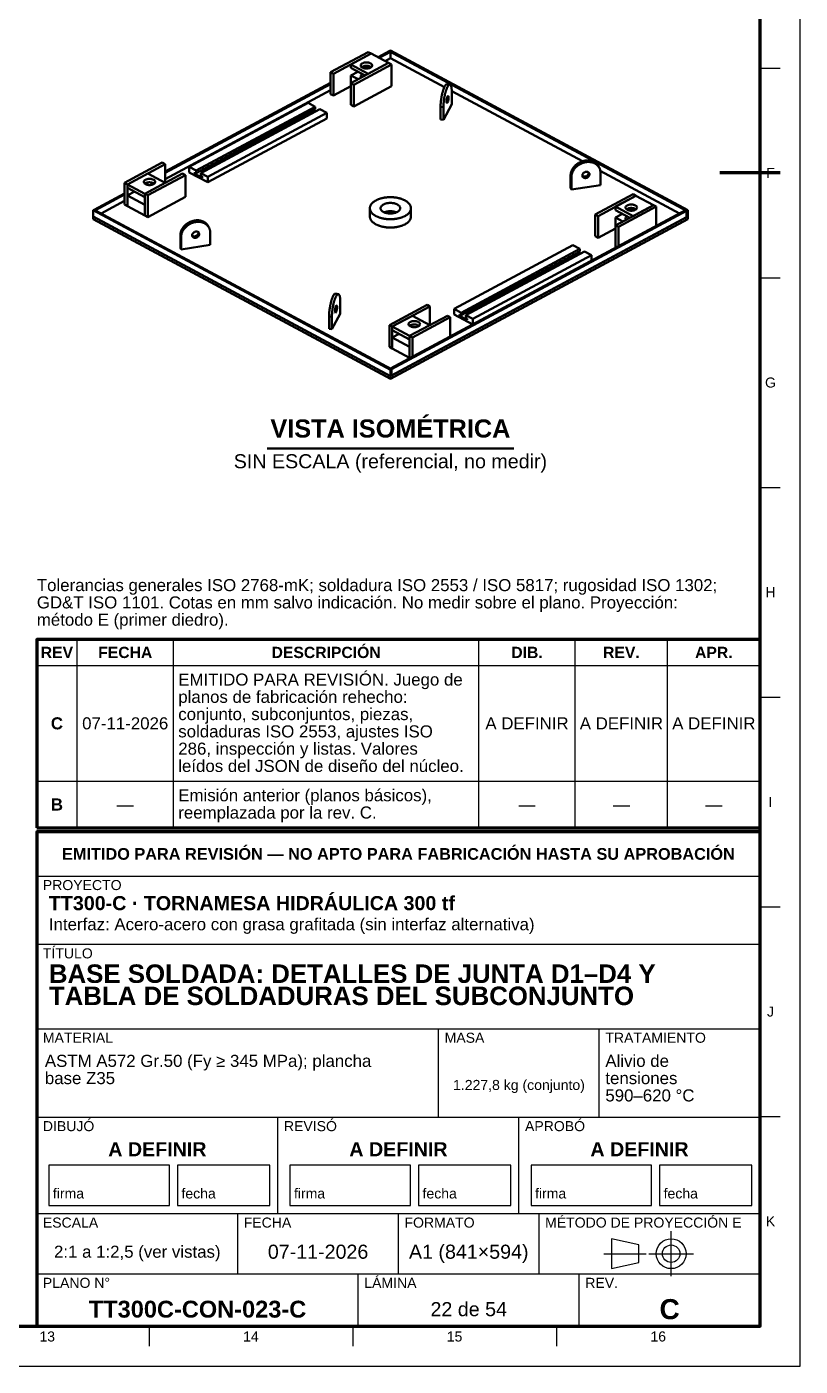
# Model space of a CAD drawing. Header units: millimetres. Extents: x 0 to 841, y 0 to 594.
# Drawn here: x 648.5 to 841, y 0 to 333.4 of the extents above; entities that cross this region are included whole.
import ezdxf
from ezdxf.enums import TextEntityAlignment as Align

# ---------------------------------------------------------------- set-up
doc = ezdxf.new("R2010")
doc.units = ezdxf.units.MM
doc.linetypes.add('EJE', pattern=[31, 20, -4, 3, -4])
for name, color, linetype, lineweight in [('EJE', 7, 'EJE', 25), ('FINA', 7, 'CONTINUOUS', 25), ('MARCO', 7, 'CONTINUOUS', 70), ('TXT', 7, 'CONTINUOUS', 25), ('VIS', 7, 'CONTINUOUS', 50)]:
    doc.layers.add(name, color=color, linetype=linetype, lineweight=lineweight)
doc.styles.add('STD', font='LiberationSans-Regular.ttf')
doc.styles.add('STDB', font='LiberationSans-Bold.ttf')

msp = doc.modelspace()

# ---------------------------------------------------------------- linework, layer by layer
at = {"layer": 'EJE'}
for p, q in [((808.88, 22.42), (808.88, 33.58)), ((792.14, 28), (802.68, 28)), ((803.3, 28), (814.46, 28))]:
    msp.add_line(p, q, dxfattribs=at)
at = {"layer": 'FINA'}
for p, q in [((831, 323.09), (836, 323.09)), ((831, 270.91), (836, 270.91)), ((831, 218.73), (836, 218.73)), ((661, 134), (661, 180.9)), ((685, 134), (685, 180.9)), ((761, 134), (761, 180.9)), ((785, 134), (785, 180.9)), ((808, 134), (808, 180.9)), ((651, 174.4), (831, 174.4)), ((831, 166.55), (836, 166.55)), ((651, 145.6), (831, 145.6)), ((651, 134), (831, 134)), ((651, 133), (831, 133)), ((651, 122), (831, 122)), ((831, 114.36), (836, 114.36)), ((651, 105), (831, 105)), ((651, 84), (831, 84)), ((751, 62), (751, 84)), ((791, 62), (791, 84)), ((651, 62), (831, 62)), ((711, 38), (711, 62)), ((771, 38), (771, 62)), ((831, 62.18), (836, 62.18)), ((651, 38), (831, 38)), ((701, 23), (701, 38)), ((741, 23), (741, 38)), ((776, 23), (776, 38)), ((651, 23), (831, 23)), ((731, 10), (731, 23)), ((786, 10), (786, 23)), ((678.94, 10), (678.94, 5)), ((729.62, 10), (729.62, 5)), ((780.31, 10), (780.31, 5))]:
    msp.add_line(p, q, dxfattribs=at)
for points in [[(0, 0), (841, 0), (841, 594), (0, 594)], [(654, 40), (684, 40), (684, 50), (654, 50)], [(686, 40), (709, 40), (709, 50), (686, 50)], [(714, 40), (744, 40), (744, 50), (714, 50)], [(746, 40), (769, 40), (769, 50), (746, 50)], [(774, 40), (804, 40), (804, 50), (774, 50)], [(806, 40), (829, 40), (829, 50), (806, 50)], [(794, 24.28), (800.82, 25.83), (800.82, 30.17), (794, 31.72)]]:
    msp.add_lwpolyline(points, close=True, dxfattribs=at)
for radius in [3.72, 2.17]:
    msp.add_circle((808.88, 28), radius, dxfattribs=at)
at = {"layer": 'MARCO'}
msp.add_line((836, 297), (821, 297), dxfattribs=at)
for points in [[(20, 10), (831, 10), (831, 584), (20, 584)], [(651, 134), (831, 134), (831, 180.9), (651, 180.9)], [(651, 10), (831, 10), (831, 133), (651, 133)]]:
    msp.add_lwpolyline(points, close=True, dxfattribs=at)
at = {"layer": 'VIS'}
msp.add_line((708.29, 228.38), (769.71, 228.38), dxfattribs=at)
for points in [[(733.48, 327.08), (724.09, 322.03)], [(733.48, 327.08), (734.21, 326.69)], [(735.92, 325.77), (738.71, 327.26)], [(736.21, 325.61), (739, 327.11)], [(738.71, 327.26), (739, 327.42)], [(738.71, 327.26), (812.71, 287.53)], [(738.71, 327.26), (739, 327.11)], [(739, 327.42), (813, 287.69)], [(739, 325.55), (739, 327.11)], [(734.21, 326.69), (724.81, 321.64)], [(734.21, 326.69), (729.15, 323.97)], [(738.54, 324.36), (729.15, 319.32)], [(729.15, 323.11), (729.15, 323.97)], [(729.15, 323.97), (733.48, 321.64)], [(739.26, 323.97), (729.87, 318.93)], [(731.62, 323.74), (731.64, 323.86), (731.68, 323.97), (731.76, 324.07), (731.84, 324.15), (731.94, 324.23), (732.05, 324.29), (732.16, 324.34), (732.27, 324.38), (732.39, 324.42), (732.5, 324.45), (732.62, 324.47), (732.75, 324.49), (732.87, 324.5), (732.99, 324.51), (733.11, 324.51), (733.23, 324.5), (733.35, 324.49), (733.47, 324.47), (733.59, 324.45), (733.71, 324.42), (733.83, 324.38), (733.94, 324.34), (734.05, 324.29), (734.16, 324.23), (734.25, 324.15), (734.34, 324.07), (734.41, 323.97), (734.46, 323.86), (734.48, 323.74)], [(732.04, 323.2), (731.93, 323.26), (731.84, 323.33), (731.75, 323.41), (731.68, 323.51), (731.64, 323.62), (731.62, 323.74)], [(731.86, 323.31), (731.97, 323.38), (732.08, 323.44), (732.19, 323.49), (732.31, 323.53), (732.43, 323.57), (732.55, 323.6), (732.67, 323.62), (732.8, 323.63), (732.92, 323.64), (733.05, 323.65), (733.17, 323.64), (733.3, 323.63), (733.42, 323.62), (733.55, 323.6), (733.67, 323.57), (733.79, 323.53), (733.91, 323.49), (734.02, 323.44), (734.13, 323.38), (734.23, 323.31)], [(734.48, 323.74), (734.46, 323.62), (734.41, 323.51), (734.34, 323.41), (734.25, 323.32), (734.15, 323.25), (734.05, 323.19), (733.94, 323.14), (733.82, 323.09), (733.71, 323.06), (733.59, 323.03), (733.47, 323), (733.35, 322.99), (733.23, 322.98), (733.1, 322.97), (732.98, 322.97), (732.86, 322.98), (732.74, 322.99), (732.62, 323.01), (732.5, 323.03), (732.38, 323.06), (732.26, 323.1), (732.15, 323.14), (732.04, 323.2)], [(733.53, 323.6), (732.48, 323.04)], [(738.54, 324.36), (733.48, 321.64)], [(734.21, 326.69), (738.54, 324.36)], [(737.66, 324.83), (739, 325.55)], [(738.54, 324.36), (739.26, 323.97)], [(739, 325.55), (752.43, 318.35)], [(739.26, 318.56), (739.26, 323.97)], [(724.09, 316.62), (724.09, 322.03)], [(724.09, 322.03), (724.81, 321.64)], [(724.81, 316.23), (724.81, 321.64)], [(729.15, 323.11), (732.68, 321.21)], [(730.88, 322.18), (729.15, 321.25)], [(729.15, 319.32), (729.15, 321.25)], [(729.15, 321.25), (730.95, 320.28)], [(731.62, 321.01), (731.64, 321.13), (731.68, 321.24), (731.75, 321.34), (731.84, 321.42), (731.93, 321.5), (732.04, 321.56)], [(731.74, 320.71), (731.7, 320.75), (731.68, 320.8), (731.65, 320.85), (731.63, 320.9), (731.62, 320.96), (731.62, 321.01)], [(682.95, 297.32), (724.09, 319.41)], [(682.95, 297.01), (724.09, 319.1)], [(682.95, 295.46), (724.09, 317.55)], [(729.15, 318.56), (724.81, 316.23)], [(729.15, 313.9), (729.15, 319.32)], [(729.15, 319.32), (729.87, 318.93)], [(729.87, 313.51), (729.87, 318.93)], [(739.26, 318.56), (729.87, 313.51)], [(753.09, 319.08), (752.97, 319.07), (752.87, 319.01), (752.78, 318.92), (752.7, 318.83), (752.63, 318.73), (752.57, 318.63), (752.51, 318.52), (752.46, 318.41), (752.4, 318.3), (752.36, 318.19), (752.31, 318.08), (752.27, 317.96), (752.22, 317.85), (752.18, 317.73), (752.15, 317.62), (752.11, 317.5), (752.07, 317.38), (752.04, 317.27), (752.01, 317.15), (751.98, 317.03), (751.94, 316.92), (751.92, 316.8), (751.89, 316.68), (751.86, 316.56), (751.83, 316.44), (751.81, 316.32), (751.78, 316.2), (751.76, 316.08), (751.74, 315.96), (751.72, 315.84), (751.7, 315.72), (751.68, 315.6), (751.66, 315.48), (751.64, 315.36), (751.62, 315.24), (751.61, 315.12), (751.59, 315), (751.58, 314.88), (751.56, 314.76), (751.55, 314.64), (751.54, 314.52), (751.53, 314.4), (751.52, 314.28), (751.51, 314.15), (751.51, 314.03), (751.5, 313.91), (751.49, 313.79), (751.49, 313.67), (751.49, 313.55), (751.49, 313.42)], [(753.8, 318.97), (753.68, 318.96), (753.58, 318.9), (753.49, 318.81), (753.41, 318.72), (753.34, 318.62), (753.28, 318.52), (753.22, 318.41), (753.16, 318.3), (753.11, 318.19), (753.06, 318.08), (753.02, 317.97), (752.97, 317.85), (752.93, 317.74), (752.89, 317.62), (752.85, 317.51), (752.82, 317.39), (752.78, 317.28), (752.75, 317.16), (752.71, 317.04), (752.68, 316.92), (752.65, 316.81), (752.62, 316.69), (752.59, 316.57), (752.57, 316.45), (752.54, 316.33), (752.52, 316.21), (752.49, 316.09), (752.47, 315.98), (752.45, 315.86), (752.42, 315.74), (752.4, 315.62), (752.38, 315.5), (752.37, 315.38), (752.35, 315.26), (752.33, 315.13), (752.31, 315.01), (752.3, 314.89), (752.28, 314.77), (752.27, 314.65), (752.26, 314.53), (752.25, 314.41), (752.24, 314.29), (752.23, 314.17), (752.22, 314.05), (752.21, 313.92), (752.21, 313.8), (752.2, 313.68), (752.2, 313.56), (752.2, 313.44), (752.2, 313.32)], [(753.8, 318.97), (753.09, 319.08)], [(754.26, 317.2), (754.26, 317.33), (754.26, 317.45), (754.25, 317.58), (754.25, 317.71), (754.24, 317.84), (754.23, 317.97), (754.21, 318.09), (754.19, 318.22), (754.17, 318.34), (754.14, 318.47), (754.1, 318.59), (754.06, 318.71), (754, 318.82), (753.91, 318.92), (753.8, 318.97)], [(754.26, 317.36), (786.79, 299.89)], [(754.26, 314.09), (754.26, 317.2)], [(688.95, 298.51), (718.52, 314.39)], [(690.68, 297.58), (720.26, 313.46)], [(718.52, 314.39), (720.26, 313.46)], [(720.26, 313.46), (720.26, 312.84)], [(724.09, 316.62), (724.81, 316.23)], [(729.15, 313.9), (729.87, 313.51)], [(752.2, 313.32), (751.49, 313.42)], [(751.49, 313.42), (751.49, 310.32)], [(752.2, 310.21), (754.26, 314.09)], [(753.09, 314.35), (753.02, 314.44), (752.99, 314.56), (752.98, 314.68), (752.98, 314.8), (752.98, 314.92), (752.99, 315.05), (753, 315.17), (753.02, 315.29), (753.04, 315.41), (753.06, 315.53), (753.09, 315.65), (753.12, 315.77), (753.16, 315.88), (753.21, 316), (753.27, 316.1), (753.37, 316.17)], [(752.98, 314.79), (753.01, 314.91), (753.04, 315.03), (753.06, 315.16), (753.09, 315.28), (753.1, 315.4), (753.12, 315.53), (753.12, 315.65), (753.13, 315.78)], [(753.48, 315.73), (753.48, 315.61), (753.47, 315.48), (753.46, 315.36), (753.44, 315.24), (753.42, 315.12), (753.4, 314.99), (753.37, 314.87), (753.34, 314.75), (753.3, 314.64), (753.25, 314.52), (753.19, 314.41), (753.09, 314.35)], [(753.37, 316.17), (753.42, 316.12), (753.45, 316.04), (753.47, 315.97), (753.48, 315.89), (753.48, 315.81), (753.48, 315.73)], [(690.68, 296.96), (720.26, 312.84)], [(691.84, 296.96), (721.41, 312.84)], [(693.57, 296.02), (723.15, 311.91)], [(693.57, 294.65), (723.15, 310.53)], [(719.94, 312.66), (720.51, 312.35)], [(721.41, 312.84), (723.15, 311.91)], [(723.15, 310.53), (723.15, 311.91)], [(752.2, 310.21), (751.49, 310.32)], [(752.2, 313.32), (752.2, 310.21)], [(790.78, 298.64), (790.72, 298.75), (790.66, 298.85), (790.59, 298.95), (790.51, 299.05), (790.43, 299.14), (790.35, 299.23), (790.26, 299.31), (790.17, 299.39), (790.08, 299.47), (789.98, 299.54), (789.88, 299.61), (789.78, 299.67), (789.67, 299.73), (789.56, 299.78), (789.45, 299.83), (789.34, 299.88), (789.22, 299.92), (789.11, 299.96), (788.99, 299.99), (788.87, 300.02), (788.75, 300.04), (788.63, 300.06), (788.51, 300.08), (788.39, 300.09), (788.27, 300.09), (788.15, 300.1), (788.03, 300.1), (787.91, 300.1), (787.78, 300.09), (787.66, 300.08), (787.54, 300.06), (787.42, 300.04), (787.3, 300.02), (787.18, 300), (787.07, 299.97), (786.95, 299.94), (786.83, 299.91), (786.72, 299.87), (786.6, 299.83), (786.49, 299.79), (786.38, 299.74), (786.27, 299.69), (786.16, 299.64), (786.05, 299.58), (785.94, 299.52), (785.84, 299.46), (785.73, 299.4), (785.63, 299.33), (785.53, 299.27), (785.43, 299.19), (785.34, 299.12), (785.24, 299.04), (785.15, 298.96), (785.06, 298.88), (784.97, 298.8), (784.89, 298.71), (784.81, 298.62), (784.72, 298.53), (784.65, 298.44), (784.57, 298.34), (784.5, 298.25), (784.43, 298.15), (784.37, 298.04), (784.3, 297.94), (784.24, 297.83), (784.19, 297.73), (784.14, 297.62), (784.09, 297.5), (784.04, 297.39), (784, 297.28), (783.97, 297.16), (783.94, 297.04), (783.91, 296.93), (783.89, 296.81), (783.87, 296.69), (783.86, 296.57), (783.85, 296.44), (783.85, 296.32)], [(672.83, 294.51), (682.22, 299.56)], [(673.55, 294.12), (682.95, 299.17)], [(673.55, 294.12), (678.61, 296.84)], [(677.89, 291.8), (687.28, 296.84)], [(682.95, 294.51), (678.61, 296.84)], [(682.95, 299.17), (682.22, 299.56)], [(682.95, 294.51), (682.95, 299.17)], [(688.01, 296.45), (687.28, 296.84)], [(688.95, 297.13), (688.95, 298.51)], [(688.95, 298.51), (690.68, 297.58)], [(688.95, 297.13), (693.57, 294.65)], [(690.33, 297.14), (690.33, 296.8)], [(690.33, 297.14), (690.68, 296.96)], [(690.33, 296.8), (690.65, 296.97)], [(690.33, 296.8), (692.18, 295.8)], [(690.68, 297.58), (690.68, 296.96)], [(691.84, 296.96), (693.57, 296.02)], [(691.84, 296.96), (691.84, 296.34)], [(790.98, 298.26), (790.92, 298.37), (790.86, 298.47), (790.79, 298.57), (790.72, 298.67), (790.64, 298.76), (790.55, 298.85), (790.47, 298.93), (790.37, 299.01), (790.28, 299.09), (790.18, 299.16), (790.08, 299.23), (789.98, 299.29), (789.87, 299.35), (789.76, 299.4), (789.65, 299.45), (789.54, 299.5), (789.42, 299.54), (789.31, 299.58), (789.19, 299.61), (789.07, 299.64), (788.95, 299.66), (788.83, 299.68), (788.71, 299.7), (788.59, 299.71), (788.47, 299.71), (788.35, 299.72), (788.23, 299.72), (788.11, 299.72), (787.99, 299.71), (787.87, 299.7), (787.75, 299.68), (787.63, 299.67), (787.51, 299.64), (787.39, 299.62), (787.27, 299.59), (787.15, 299.56), (787.04, 299.53), (786.92, 299.49), (786.81, 299.45), (786.69, 299.41), (786.58, 299.36), (786.47, 299.31), (786.36, 299.26), (786.25, 299.2), (786.14, 299.14), (786.04, 299.08), (785.94, 299.02), (785.83, 298.95), (785.73, 298.89), (785.64, 298.81), (785.54, 298.74), (785.45, 298.66), (785.35, 298.58), (785.26, 298.5), (785.18, 298.42), (785.09, 298.33), (785.01, 298.24), (784.93, 298.15), (784.85, 298.06), (784.77, 297.96), (784.7, 297.87), (784.63, 297.77), (784.57, 297.66), (784.51, 297.56), (784.45, 297.45), (784.39, 297.35), (784.34, 297.24), (784.29, 297.12), (784.25, 297.01), (784.21, 296.9), (784.17, 296.78), (784.14, 296.66), (784.11, 296.55), (784.09, 296.43), (784.07, 296.31), (784.06, 296.19), (784.05, 296.06), (784.05, 295.94)], [(786.85, 296.07), (786.8, 296.18), (786.78, 296.3), (786.78, 296.43), (786.8, 296.55), (786.85, 296.67), (786.9, 296.78), (786.98, 296.88), (787.06, 296.97), (787.16, 297.06), (787.26, 297.13), (787.37, 297.18), (787.49, 297.23), (787.61, 297.26), (787.73, 297.28), (787.85, 297.29), (787.98, 297.27), (788.1, 297.24), (788.21, 297.19), (788.32, 297.12), (788.41, 297.03), (788.48, 296.93)], [(786.79, 296.27), (786.88, 296.2), (786.99, 296.15), (787.11, 296.11), (787.23, 296.09), (787.36, 296.09), (787.48, 296.11), (787.6, 296.13), (787.72, 296.17), (787.83, 296.23), (787.93, 296.29), (788.03, 296.37), (788.12, 296.46), (788.19, 296.55), (788.26, 296.66), (788.3, 296.77), (788.34, 296.89), (788.35, 297.01)], [(786.81, 296.17), (786.89, 296.08), (786.99, 296.01), (787.1, 295.95), (787.22, 295.92), (787.34, 295.9), (787.47, 295.9), (787.59, 295.92), (787.71, 295.94), (787.82, 295.99), (787.93, 296.04), (788.04, 296.11), (788.13, 296.18), (788.22, 296.27), (788.29, 296.37), (788.36, 296.47), (788.41, 296.58), (788.44, 296.7), (788.45, 296.82)], [(788.35, 297.01), (788.35, 297.03), (788.35, 297.04), (788.34, 297.06), (788.34, 297.07), (788.34, 297.09), (788.34, 297.1)], [(788.45, 296.82), (788.45, 296.86), (788.44, 296.89), (788.44, 296.92), (788.43, 296.96), (788.43, 296.99), (788.42, 297.02)], [(788.48, 296.93), (788.5, 296.88), (788.52, 296.84), (788.53, 296.79), (788.54, 296.74), (788.55, 296.69), (788.55, 296.63)], [(790.98, 298.26), (790.78, 298.64)], [(791.28, 297.05), (791.28, 297.18), (791.27, 297.3), (791.25, 297.43), (791.23, 297.55), (791.21, 297.68), (791.17, 297.8), (791.14, 297.92), (791.09, 298.04), (791.04, 298.15), (790.98, 298.26)], [(791.24, 297.51), (810.98, 286.91)], [(791.28, 293.95), (791.28, 297.05)], [(673.55, 294.12), (672.83, 294.51)], [(672.83, 289.1), (672.83, 294.51)], [(673.55, 288.71), (673.55, 294.12)], [(677.89, 291.8), (673.55, 294.12)], [(673.55, 293.26), (673.55, 294.12)], [(677.61, 294.74), (677.63, 294.87), (677.68, 294.98), (677.75, 295.08), (677.84, 295.16), (677.94, 295.23), (678.05, 295.29), (678.16, 295.35), (678.27, 295.39), (678.39, 295.43), (678.51, 295.46), (678.63, 295.48), (678.75, 295.5), (678.87, 295.51), (678.99, 295.51), (679.11, 295.51), (679.23, 295.51), (679.36, 295.49), (679.48, 295.48), (679.6, 295.45), (679.72, 295.42), (679.83, 295.39), (679.95, 295.34), (680.06, 295.29)], [(680.48, 294.74), (680.46, 294.62), (680.41, 294.51), (680.34, 294.41), (680.25, 294.33), (680.15, 294.26), (680.05, 294.2), (679.94, 294.14), (679.82, 294.1), (679.71, 294.06), (679.59, 294.03), (679.47, 294.01), (679.35, 293.99), (679.23, 293.98), (679.11, 293.98), (678.98, 293.98), (678.86, 293.98), (678.74, 293.99), (678.62, 294.01), (678.5, 294.03), (678.38, 294.06), (678.27, 294.1), (678.15, 294.14), (678.04, 294.2), (677.94, 294.26), (677.84, 294.33), (677.75, 294.41), (677.68, 294.51), (677.63, 294.62), (677.61, 294.74)], [(677.86, 294.31), (677.96, 294.38), (678.06, 294.44), (678.18, 294.49), (678.29, 294.53), (678.4, 294.57), (678.52, 294.6), (678.64, 294.62), (678.76, 294.64), (678.88, 294.65), (679, 294.65), (679.12, 294.65), (679.24, 294.64), (679.36, 294.63), (679.48, 294.61), (679.6, 294.59), (679.72, 294.56), (679.84, 294.52), (679.95, 294.48), (680.06, 294.43)], [(677.89, 291.8), (682.95, 294.51)], [(678.47, 294.04), (678.61, 294.12)], [(678.61, 291.41), (688.01, 296.45)], [(678.86, 293.98), (678.61, 294.12)], [(680.06, 295.29), (680.16, 295.23), (680.26, 295.15), (680.34, 295.07), (680.41, 294.97), (680.46, 294.86), (680.48, 294.74)], [(680.06, 294.43), (680.09, 294.41), (680.12, 294.39), (680.15, 294.37), (680.17, 294.35), (680.2, 294.33), (680.23, 294.31)], [(688.01, 291.04), (688.01, 296.45)], [(691.84, 296.34), (692.18, 296.15)], [(692.18, 296.15), (692.18, 295.8)], [(693.57, 294.65), (693.57, 296.02)], [(784.05, 295.94), (783.85, 296.32)], [(783.85, 296.32), (783.85, 293.22)], [(784.05, 295.94), (784.05, 292.84)], [(784.05, 292.84), (791.28, 293.95)], [(788.55, 296.63), (788.54, 296.51), (788.51, 296.39), (788.46, 296.28), (788.4, 296.18), (788.32, 296.08), (788.24, 296), (788.14, 295.92), (788.04, 295.85), (787.93, 295.8), (787.82, 295.76), (787.7, 295.73), (787.58, 295.71), (787.45, 295.71), (787.33, 295.73), (787.22, 295.76), (787.11, 295.81), (787.01, 295.88), (786.92, 295.96), (786.85, 296.07)], [(665.29, 287.84), (672.83, 291.89)], [(665.58, 287.69), (672.83, 291.58)], [(667.02, 286.91), (672.83, 290.03)], [(677.89, 290.93), (673.55, 293.26)], [(673.55, 291.4), (675.29, 292.33)], [(677.89, 289.07), (673.55, 291.4)], [(673.55, 288.71), (673.55, 291.4)], [(678.61, 291.41), (677.89, 291.8)], [(677.89, 286.38), (677.89, 291.8)], [(677.89, 290.93), (677.89, 291.8)], [(678.61, 285.99), (678.61, 291.41)], [(678.61, 285.99), (688.01, 291.04)], [(744.11, 288.2), (744.11, 288.32), (744.09, 288.44), (744.07, 288.56), (744.03, 288.68), (743.99, 288.79), (743.94, 288.9), (743.89, 289.01), (743.82, 289.11), (743.76, 289.21), (743.68, 289.3), (743.6, 289.39), (743.52, 289.48), (743.44, 289.57), (743.35, 289.65), (743.26, 289.72), (743.16, 289.8), (743.06, 289.87), (742.96, 289.94), (742.86, 290), (742.76, 290.06), (742.66, 290.12), (742.55, 290.18), (742.44, 290.23), (742.33, 290.28), (742.22, 290.33), (742.11, 290.38), (742, 290.42), (741.89, 290.47), (741.78, 290.51), (741.66, 290.55), (741.55, 290.58), (741.43, 290.62), (741.32, 290.65), (741.2, 290.68), (741.08, 290.71), (740.97, 290.74), (740.85, 290.76), (740.73, 290.79), (740.61, 290.81), (740.5, 290.83), (740.38, 290.85), (740.26, 290.86), (740.14, 290.88), (740.02, 290.89), (739.9, 290.9), (739.78, 290.92), (739.66, 290.92), (739.54, 290.93), (739.42, 290.94), (739.3, 290.94), (739.18, 290.95), (739.06, 290.95), (738.94, 290.95), (738.82, 290.95), (738.7, 290.94), (738.58, 290.94), (738.46, 290.93), (738.34, 290.92), (738.22, 290.92), (738.1, 290.9), (737.98, 290.89), (737.86, 290.88), (737.74, 290.86), (737.62, 290.85), (737.5, 290.83), (737.39, 290.81), (737.27, 290.79), (737.15, 290.76), (737.03, 290.74), (736.92, 290.71), (736.8, 290.68), (736.68, 290.65), (736.57, 290.62), (736.45, 290.58), (736.34, 290.55), (736.22, 290.51), (736.11, 290.47), (736, 290.42), (735.89, 290.38), (735.78, 290.33), (735.67, 290.28), (735.56, 290.23), (735.45, 290.18), (735.34, 290.12), (735.24, 290.06), (735.14, 290), (735.04, 289.94), (734.94, 289.87), (734.84, 289.8), (734.74, 289.72), (734.65, 289.65), (734.56, 289.57), (734.48, 289.48), (734.4, 289.39), (734.32, 289.3), (734.24, 289.21), (734.18, 289.11), (734.11, 289.01), (734.06, 288.9), (734.01, 288.79), (733.97, 288.68), (733.93, 288.56), (733.91, 288.44), (733.89, 288.32), (733.89, 288.2)], [(784.05, 292.84), (783.85, 293.22)], [(799.39, 291.69), (789.99, 286.65)], [(800.11, 291.3), (790.72, 286.26)], [(800.11, 291.3), (795.05, 288.59)], [(799.39, 291.69), (800.11, 291.3)], [(800.11, 291.3), (804.45, 288.98)], [(665, 287.69), (665.29, 287.84)], [(665, 286.13), (665, 287.69)], [(665, 287.69), (739, 247.96)], [(665.29, 287.84), (739.29, 248.11)], [(665.29, 287.84), (665.58, 287.69)], [(673.55, 288.71), (672.83, 289.1)], [(677.89, 286.38), (673.55, 288.71)], [(677.89, 286.38), (677.89, 289.07)], [(733.89, 288.2), (733.89, 288.08), (733.91, 287.96), (733.93, 287.84), (733.97, 287.73), (734.01, 287.61), (734.06, 287.5), (734.12, 287.4), (734.18, 287.29), (734.25, 287.19), (734.32, 287.1), (734.4, 287.01), (734.48, 286.92), (734.57, 286.84), (734.66, 286.75), (734.75, 286.68), (734.85, 286.6), (734.95, 286.53), (735.05, 286.46), (735.15, 286.4), (735.25, 286.34), (735.36, 286.28), (735.47, 286.22), (735.58, 286.17), (735.69, 286.12), (735.8, 286.07), (735.91, 286.02), (736.02, 285.98), (736.13, 285.93), (736.25, 285.89), (736.36, 285.85), (736.48, 285.82), (736.59, 285.78), (736.71, 285.75), (736.83, 285.72), (736.94, 285.69), (737.06, 285.67), (737.18, 285.64), (737.3, 285.62), (737.42, 285.6), (737.54, 285.58), (737.66, 285.56), (737.78, 285.54), (737.9, 285.53), (738.02, 285.51), (738.14, 285.5), (738.26, 285.49), (738.38, 285.48), (738.5, 285.47), (738.62, 285.47), (738.74, 285.46), (738.86, 285.46), (738.99, 285.46), (739.11, 285.46), (739.23, 285.46), (739.35, 285.47), (739.47, 285.47), (739.59, 285.48), (739.71, 285.49), (739.83, 285.5), (739.95, 285.51), (740.07, 285.52), (740.19, 285.54), (740.31, 285.55), (740.43, 285.57), (740.55, 285.59), (740.67, 285.61), (740.79, 285.63), (740.91, 285.66), (741.03, 285.69), (741.14, 285.71), (741.26, 285.74), (741.38, 285.78), (741.49, 285.81), (741.61, 285.85), (741.72, 285.88), (741.84, 285.92), (741.95, 285.96), (742.06, 286.01), (742.18, 286.06), (742.29, 286.1), (742.4, 286.15), (742.51, 286.21), (742.61, 286.26)], [(733.89, 288.2), (733.89, 286.13)], [(736.55, 288.2), (736.56, 288.32), (736.59, 288.44), (736.63, 288.55), (736.7, 288.66), (736.77, 288.75), (736.85, 288.84), (736.94, 288.92), (737.04, 289), (737.14, 289.06), (737.25, 289.12), (737.35, 289.18), (737.46, 289.23), (737.58, 289.28), (737.69, 289.32), (737.8, 289.35), (737.92, 289.39), (738.04, 289.42), (738.16, 289.44), (738.28, 289.46), (738.4, 289.48), (738.52, 289.5), (738.64, 289.51), (738.76, 289.51), (738.88, 289.52), (739, 289.52), (739.12, 289.52), (739.24, 289.51), (739.36, 289.51), (739.48, 289.5), (739.6, 289.48), (739.72, 289.46), (739.84, 289.44), (739.96, 289.42), (740.08, 289.39), (740.2, 289.35), (740.31, 289.32), (740.42, 289.28), (740.54, 289.23), (740.65, 289.18), (740.75, 289.12), (740.86, 289.06), (740.96, 289), (741.06, 288.92), (741.15, 288.84), (741.23, 288.75), (741.3, 288.66), (741.37, 288.55), (741.41, 288.44), (741.44, 288.32), (741.45, 288.2)], [(740.73, 287.27), (740.63, 287.22), (740.52, 287.17), (740.4, 287.12), (740.29, 287.08), (740.18, 287.05), (740.06, 287.02), (739.94, 286.99), (739.82, 286.96), (739.71, 286.94), (739.59, 286.93), (739.47, 286.91), (739.35, 286.9), (739.23, 286.89), (739.11, 286.89), (738.99, 286.89), (738.87, 286.89), (738.74, 286.89), (738.62, 286.9), (738.5, 286.91), (738.38, 286.93), (738.27, 286.95), (738.15, 286.97), (738.03, 286.99), (737.91, 287.02), (737.8, 287.06), (737.68, 287.09), (737.57, 287.13), (737.46, 287.18), (737.35, 287.23), (737.24, 287.29), (737.14, 287.35), (737.04, 287.41), (736.94, 287.49), (736.85, 287.57), (736.77, 287.66), (736.7, 287.75), (736.63, 287.86), (736.59, 287.97), (736.56, 288.08), (736.55, 288.2)], [(737.48, 287.17), (737.6, 287.22), (737.72, 287.26), (737.83, 287.29), (737.95, 287.33), (738.07, 287.35), (738.2, 287.38), (738.32, 287.4), (738.44, 287.42), (738.57, 287.43), (738.69, 287.44), (738.81, 287.45), (738.94, 287.45), (739.06, 287.45), (739.19, 287.45), (739.31, 287.44), (739.43, 287.43), (739.56, 287.42), (739.68, 287.4), (739.8, 287.38), (739.93, 287.35), (740.05, 287.33), (740.17, 287.29), (740.28, 287.26), (740.4, 287.22), (740.52, 287.17)], [(737.48, 287.17), (737.6, 287.22), (737.72, 287.26), (737.83, 287.29), (737.95, 287.33), (738.07, 287.35), (738.2, 287.38), (738.32, 287.4), (738.44, 287.42), (738.57, 287.43), (738.69, 287.44), (738.81, 287.45), (738.94, 287.45), (739.06, 287.45), (739.19, 287.45), (739.31, 287.44), (739.43, 287.43), (739.56, 287.42), (739.68, 287.4), (739.8, 287.38), (739.93, 287.35), (740.05, 287.33), (740.17, 287.29), (740.28, 287.26), (740.4, 287.22), (740.52, 287.17)], [(739, 248.27), (812.42, 287.69)], [(739.29, 248.11), (812.71, 287.53)], [(741.45, 288.2), (741.44, 288.08), (741.41, 287.96), (741.36, 287.85), (741.3, 287.74), (741.22, 287.65), (741.14, 287.56), (741.04, 287.48), (740.94, 287.4), (740.84, 287.33), (740.73, 287.27)], [(742.61, 286.26), (742.72, 286.32), (742.83, 286.39), (742.93, 286.45), (743.03, 286.52), (743.13, 286.59), (743.23, 286.66), (743.32, 286.74), (743.42, 286.82), (743.5, 286.91), (743.59, 287), (743.67, 287.09), (743.74, 287.18), (743.81, 287.28), (743.88, 287.39), (743.94, 287.5), (743.99, 287.61), (744.03, 287.72), (744.06, 287.84), (744.09, 287.96), (744.1, 288.08), (744.11, 288.2)], [(744.11, 288.2), (744.11, 286.13)], [(804.45, 288.98), (795.05, 283.93)], [(795.05, 287.72), (795.05, 288.59)], [(795.05, 288.59), (799.39, 286.26)], [(795.05, 287.72), (798.59, 285.83)], [(796.79, 286.79), (795.05, 285.86)], [(805.17, 288.59), (795.78, 283.54)], [(797.52, 288.35), (797.54, 288.47), (797.59, 288.59), (797.66, 288.68), (797.75, 288.77), (797.85, 288.84), (797.95, 288.9), (798.06, 288.95), (798.18, 289), (798.29, 289.04), (798.41, 289.06), (798.53, 289.09), (798.65, 289.1), (798.77, 289.12), (798.89, 289.12), (799.02, 289.12), (799.14, 289.12), (799.26, 289.1), (799.38, 289.09), (799.5, 289.06), (799.62, 289.04), (799.73, 289), (799.85, 288.95), (799.96, 288.9), (800.06, 288.84), (800.16, 288.77), (800.25, 288.68), (800.32, 288.59), (800.37, 288.47), (800.39, 288.35)], [(797.94, 287.81), (797.84, 287.87), (797.74, 287.94), (797.66, 288.03), (797.59, 288.13), (797.54, 288.24), (797.52, 288.35)], [(797.77, 287.92), (797.87, 287.99), (797.98, 288.06), (798.1, 288.11), (798.22, 288.15), (798.34, 288.18), (798.46, 288.21), (798.58, 288.23), (798.71, 288.25), (798.83, 288.26), (798.96, 288.26), (799.08, 288.26), (799.21, 288.25), (799.33, 288.23), (799.45, 288.21), (799.58, 288.18), (799.7, 288.15), (799.81, 288.11), (799.93, 288.06), (800.04, 287.99), (800.14, 287.92)], [(800.39, 288.35), (800.37, 288.23), (800.32, 288.12), (800.25, 288.02), (800.16, 287.94), (800.06, 287.87), (799.95, 287.8), (799.84, 287.75), (799.73, 287.71), (799.61, 287.67), (799.49, 287.64), (799.37, 287.62), (799.25, 287.6), (799.13, 287.59), (799.01, 287.59), (798.89, 287.59), (798.77, 287.59), (798.64, 287.6), (798.52, 287.62), (798.4, 287.65), (798.28, 287.68), (798.17, 287.71), (798.05, 287.76), (797.94, 287.81)], [(799.44, 288.22), (798.38, 287.65)], [(804.45, 288.98), (799.39, 286.26)], [(804.45, 288.98), (805.17, 288.59)], [(805.17, 283.79), (805.17, 288.59)], [(812.42, 287.69), (812.71, 287.53)], [(812.71, 287.53), (813, 287.69)], [(812.71, 285.98), (812.71, 287.53)], [(812.71, 285.98), (812.71, 287.53)], [(813, 286.13), (813, 287.69)], [(665, 285.51), (665, 286.13)], [(665, 286.13), (739, 246.4)], [(665, 286.13), (739, 246.4)], [(665, 285.51), (739, 245.78)], [(678.61, 285.99), (677.89, 286.38)], [(686.72, 281.42), (686.72, 281.55), (686.73, 281.67), (686.74, 281.79), (686.76, 281.91), (686.78, 282.03), (686.81, 282.15), (686.84, 282.26), (686.88, 282.38), (686.92, 282.49), (686.96, 282.61), (687.01, 282.72), (687.06, 282.83), (687.12, 282.93), (687.18, 283.04), (687.24, 283.14), (687.31, 283.25), (687.38, 283.35), (687.45, 283.44), (687.52, 283.54), (687.6, 283.63), (687.68, 283.72), (687.76, 283.81), (687.85, 283.9), (687.94, 283.98), (688.03, 284.07), (688.12, 284.14), (688.21, 284.22), (688.31, 284.3), (688.41, 284.37), (688.51, 284.44), (688.61, 284.5), (688.71, 284.56), (688.82, 284.63), (688.92, 284.68), (689.03, 284.74), (689.14, 284.79), (689.25, 284.84), (689.36, 284.89), (689.48, 284.93), (689.59, 284.97), (689.71, 285.01), (689.82, 285.04), (689.94, 285.07), (690.06, 285.1), (690.18, 285.12), (690.3, 285.15), (690.42, 285.16), (690.54, 285.18), (690.66, 285.19), (690.78, 285.2), (690.9, 285.2), (691.02, 285.2), (691.15, 285.2), (691.27, 285.19), (691.39, 285.18), (691.51, 285.16), (691.63, 285.14), (691.75, 285.12), (691.86, 285.09), (691.98, 285.06), (692.1, 285.02), (692.21, 284.98), (692.32, 284.93), (692.43, 284.89), (692.54, 284.83), (692.65, 284.77), (692.75, 284.71), (692.85, 284.64), (692.95, 284.57), (693.05, 284.49), (693.14, 284.41), (693.23, 284.33), (693.31, 284.24), (693.39, 284.15), (693.46, 284.05), (693.53, 283.95), (693.6, 283.85), (693.66, 283.75)], [(686.92, 281.04), (686.92, 281.17), (686.93, 281.29), (686.95, 281.41), (686.96, 281.53), (686.99, 281.65), (687.01, 281.77), (687.04, 281.88), (687.08, 282), (687.12, 282.11), (687.17, 282.23), (687.21, 282.34), (687.27, 282.45), (687.32, 282.55), (687.38, 282.66), (687.44, 282.76), (687.51, 282.87), (687.58, 282.97), (687.65, 283.06), (687.72, 283.16), (687.8, 283.25), (687.88, 283.34), (687.97, 283.43), (688.05, 283.52), (688.14, 283.6), (688.23, 283.69), (688.32, 283.76), (688.41, 283.84), (688.51, 283.92), (688.61, 283.99), (688.71, 284.06), (688.81, 284.12), (688.91, 284.18), (689.02, 284.25), (689.13, 284.3), (689.23, 284.36), (689.34, 284.41), (689.45, 284.46), (689.57, 284.51), (689.68, 284.55), (689.79, 284.59), (689.91, 284.63), (690.03, 284.66), (690.14, 284.69), (690.26, 284.72), (690.38, 284.75), (690.5, 284.77), (690.62, 284.78), (690.74, 284.8), (690.86, 284.81), (690.98, 284.82), (691.1, 284.82), (691.23, 284.82), (691.35, 284.82), (691.47, 284.81), (691.59, 284.8), (691.71, 284.78), (691.83, 284.76), (691.95, 284.74), (692.07, 284.71), (692.18, 284.68), (692.3, 284.64), (692.41, 284.6), (692.53, 284.55), (692.64, 284.51), (692.75, 284.45), (692.85, 284.39), (692.96, 284.33), (693.06, 284.26), (693.15, 284.19), (693.25, 284.11), (693.34, 284.03), (693.43, 283.95), (693.51, 283.86), (693.59, 283.77), (693.66, 283.67), (693.73, 283.57), (693.8, 283.47), (693.86, 283.37)], [(693.66, 283.75), (693.86, 283.37)], [(693.86, 283.37), (693.92, 283.25), (693.97, 283.14), (694.01, 283.02), (694.05, 282.9), (694.08, 282.78), (694.11, 282.66), (694.13, 282.53), (694.14, 282.41), (694.15, 282.28), (694.15, 282.15)], [(733.89, 286.13), (733.89, 286.01), (733.91, 285.89), (733.93, 285.78), (733.97, 285.66), (734.01, 285.55), (734.06, 285.44), (734.12, 285.33), (734.18, 285.23), (734.25, 285.13), (734.32, 285.03), (734.4, 284.94), (734.48, 284.85), (734.57, 284.77), (734.66, 284.69), (734.75, 284.61), (734.85, 284.53), (734.95, 284.46), (735.05, 284.4), (735.15, 284.33), (735.25, 284.27), (735.36, 284.21), (735.47, 284.15), (735.58, 284.1), (735.69, 284.05), (735.8, 284), (735.91, 283.95), (736.02, 283.91), (736.13, 283.86), (736.25, 283.82), (736.36, 283.79), (736.48, 283.75), (736.59, 283.71), (736.71, 283.68), (736.83, 283.65), (736.94, 283.62), (737.06, 283.6), (737.18, 283.57), (737.3, 283.55), (737.42, 283.53), (737.54, 283.51), (737.66, 283.49), (737.78, 283.47), (737.9, 283.46), (738.02, 283.44), (738.14, 283.43), (738.26, 283.42), (738.38, 283.41), (738.5, 283.4), (738.62, 283.4), (738.74, 283.39), (738.86, 283.39), (738.99, 283.39), (739.11, 283.39), (739.23, 283.39), (739.35, 283.4), (739.47, 283.4), (739.59, 283.41), (739.71, 283.42), (739.83, 283.43), (739.95, 283.44), (740.07, 283.45), (740.19, 283.47), (740.31, 283.48), (740.43, 283.5), (740.55, 283.52), (740.67, 283.54), (740.79, 283.56), (740.91, 283.59), (741.03, 283.62), (741.14, 283.64), (741.26, 283.67), (741.38, 283.71), (741.49, 283.74), (741.61, 283.78), (741.72, 283.81), (741.84, 283.85), (741.95, 283.9), (742.06, 283.94), (742.18, 283.99), (742.29, 284.03), (742.4, 284.09), (742.51, 284.14), (742.61, 284.19)], [(739, 246.4), (813, 286.13)], [(739, 245.78), (813, 285.51)], [(739.29, 246.56), (812.71, 285.98)], [(742.61, 284.19), (742.72, 284.25), (742.83, 284.32), (742.93, 284.38), (743.03, 284.45), (743.13, 284.52), (743.23, 284.59), (743.32, 284.67), (743.42, 284.75), (743.5, 284.84), (743.59, 284.93), (743.67, 285.02), (743.74, 285.12), (743.81, 285.22), (743.88, 285.32), (743.94, 285.43), (743.99, 285.54), (744.03, 285.65), (744.06, 285.77), (744.09, 285.89), (744.1, 286.01), (744.11, 286.13)], [(789.99, 281.23), (789.99, 286.65)], [(789.99, 286.65), (790.72, 286.26)], [(790.72, 280.84), (790.72, 286.26)], [(795.05, 283.93), (795.05, 285.86)], [(795.05, 285.86), (796.85, 284.9)], [(795.05, 278.52), (795.05, 283.93)], [(795.05, 283.93), (795.78, 283.54)], [(795.78, 278.75), (795.78, 283.54)], [(797.52, 285.63), (797.54, 285.75), (797.59, 285.86), (797.66, 285.96), (797.74, 286.04), (797.84, 286.11), (797.94, 286.17)], [(797.64, 285.32), (797.61, 285.37), (797.58, 285.42), (797.56, 285.47), (797.54, 285.52), (797.53, 285.57), (797.52, 285.63)], [(812.71, 285.98), (813, 286.13)], [(813, 285.51), (813, 286.13)], [(686.72, 278.32), (686.72, 281.42)], [(686.92, 281.04), (686.72, 281.42)], [(686.92, 277.94), (686.92, 281.04)], [(689.65, 281.46), (689.66, 281.58), (689.69, 281.7), (689.74, 281.82), (689.8, 281.92), (689.88, 282.02), (689.97, 282.1), (690.06, 282.18), (690.16, 282.24), (690.27, 282.3), (690.39, 282.34), (690.5, 282.37), (690.63, 282.38), (690.75, 282.39), (690.87, 282.37), (690.99, 282.34), (691.1, 282.29), (691.2, 282.22), (691.28, 282.13), (691.35, 282.03)], [(689.73, 281.17), (689.7, 281.21), (689.69, 281.26), (689.67, 281.31), (689.66, 281.36), (689.66, 281.41), (689.65, 281.46)], [(689.66, 281.38), (689.76, 281.3), (689.87, 281.25), (689.98, 281.21), (690.1, 281.2), (690.22, 281.19), (690.34, 281.2), (690.46, 281.23), (690.58, 281.27), (690.69, 281.32), (690.79, 281.38), (690.89, 281.46), (690.98, 281.54), (691.05, 281.63), (691.12, 281.74), (691.17, 281.85), (691.2, 281.96), (691.22, 282.08), (691.21, 282.2)], [(691.29, 282.12), (691.32, 282), (691.32, 281.88), (691.3, 281.77), (691.27, 281.65), (691.22, 281.54), (691.15, 281.44), (691.07, 281.35), (690.99, 281.27), (690.89, 281.19), (690.79, 281.13), (690.68, 281.08), (690.57, 281.04), (690.45, 281.01), (690.33, 281), (690.21, 281), (690.09, 281.02), (689.97, 281.06), (689.87, 281.11), (689.77, 281.18), (689.68, 281.27)], [(691.35, 282.03), (691.4, 281.92), (691.42, 281.79), (691.42, 281.67), (691.4, 281.55), (691.36, 281.43), (691.3, 281.32), (691.23, 281.22), (691.14, 281.12), (691.05, 281.04), (690.94, 280.97), (690.83, 280.91), (690.72, 280.87), (690.6, 280.83), (690.47, 280.82), (690.35, 280.81), (690.22, 280.83), (690.1, 280.86), (689.99, 280.91), (689.89, 280.98), (689.8, 281.06), (689.73, 281.17)], [(694.15, 282.15), (694.15, 279.05)], [(789.99, 281.23), (790.72, 280.84)], [(795.05, 283.17), (790.72, 280.84)], [(686.92, 277.94), (686.72, 278.32)], [(694.15, 279.05), (686.92, 277.94)], [(754.85, 263.12), (784.43, 279)], [(756.59, 262.19), (786.16, 278.07)], [(756.59, 261.57), (786.16, 277.45)], [(757.74, 261.57), (787.32, 277.45)], [(784.43, 279), (786.16, 278.07)], [(785.84, 277.28), (786.42, 276.97)], [(786.16, 278.07), (786.16, 277.45)], [(787.32, 277.45), (789.05, 276.52)], [(795.05, 278.52), (795.2, 278.44)], [(759.48, 260.64), (789.05, 276.52)], [(789.05, 275.14), (789.05, 276.52)], [(723.74, 261.28), (723.74, 261.4), (723.74, 261.52), (723.74, 261.64), (723.75, 261.77), (723.76, 261.89), (723.76, 262.01), (723.77, 262.13), (723.78, 262.25), (723.79, 262.37), (723.8, 262.49), (723.81, 262.61), (723.83, 262.74), (723.84, 262.86), (723.86, 262.98), (723.87, 263.1), (723.89, 263.22), (723.91, 263.34), (723.93, 263.46), (723.95, 263.58), (723.97, 263.7), (723.99, 263.82), (724.01, 263.94), (724.03, 264.06), (724.06, 264.18), (724.08, 264.3), (724.11, 264.41), (724.14, 264.53), (724.17, 264.65), (724.19, 264.77), (724.23, 264.89), (724.26, 265), (724.29, 265.12), (724.32, 265.24), (724.36, 265.36), (724.4, 265.47), (724.43, 265.59), (724.47, 265.7), (724.52, 265.82), (724.56, 265.93), (724.61, 266.04), (724.65, 266.15), (724.71, 266.26), (724.76, 266.37), (724.82, 266.48), (724.88, 266.58), (724.95, 266.68), (725.03, 266.78), (725.12, 266.86), (725.22, 266.92), (725.34, 266.94)], [(724.45, 261.17), (724.45, 261.29), (724.45, 261.41), (724.45, 261.53), (724.46, 261.66), (724.46, 261.78), (724.47, 261.9), (724.48, 262.02), (724.49, 262.14), (724.5, 262.26), (724.51, 262.38), (724.52, 262.51), (724.53, 262.63), (724.55, 262.75), (724.56, 262.87), (724.58, 262.99), (724.6, 263.11), (724.62, 263.23), (724.63, 263.35), (724.65, 263.47), (724.67, 263.59), (724.7, 263.71), (724.72, 263.83), (724.74, 263.95), (724.77, 264.07), (724.79, 264.19), (724.82, 264.31), (724.84, 264.42), (724.87, 264.54), (724.9, 264.66), (724.93, 264.78), (724.96, 264.9), (725, 265.01), (725.03, 265.13), (725.07, 265.25), (725.1, 265.36), (725.14, 265.48), (725.18, 265.59), (725.22, 265.71), (725.27, 265.82), (725.31, 265.93), (725.36, 266.05), (725.41, 266.16), (725.47, 266.26), (725.53, 266.37), (725.59, 266.47), (725.66, 266.57), (725.74, 266.67), (725.83, 266.75), (725.93, 266.81), (726.05, 266.83)], [(725.34, 266.94), (726.05, 266.83)], [(726.05, 266.83), (726.16, 266.77), (726.25, 266.68), (726.31, 266.57), (726.35, 266.45), (726.39, 266.32), (726.42, 266.2), (726.44, 266.07), (726.46, 265.95), (726.48, 265.82), (726.49, 265.69), (726.5, 265.56), (726.5, 265.44), (726.51, 265.31), (726.51, 265.18), (726.51, 265.05)], [(725.23, 262.64), (725.23, 262.76), (725.24, 262.88), (725.25, 263.01), (725.27, 263.13), (725.29, 263.25), (725.31, 263.37), (725.34, 263.5), (725.37, 263.61), (725.41, 263.73), (725.46, 263.85), (725.52, 263.95), (725.62, 264.02)], [(725.38, 263.63), (725.37, 263.51), (725.37, 263.38), (725.35, 263.26), (725.34, 263.13), (725.31, 263.01), (725.29, 262.89), (725.26, 262.77), (725.23, 262.64)], [(725.62, 264.02), (725.69, 263.93), (725.72, 263.81), (725.73, 263.69), (725.73, 263.57), (725.73, 263.44), (725.72, 263.32), (725.71, 263.2), (725.69, 263.08), (725.67, 262.96), (725.64, 262.84), (725.62, 262.72), (725.58, 262.6), (725.54, 262.49), (725.5, 262.37), (725.44, 262.27), (725.34, 262.2)], [(726.51, 265.05), (726.51, 261.95)], [(738.74, 259.13), (748.13, 264.17)], [(739.46, 258.74), (748.85, 263.78)], [(748.85, 263.78), (748.13, 264.17)], [(748.85, 259.13), (748.85, 263.78)], [(723.74, 258.17), (723.74, 261.28)], [(724.45, 261.17), (723.74, 261.28)], [(726.51, 261.95), (724.45, 258.07)], [(724.45, 258.07), (724.45, 261.17)], [(725.34, 262.2), (725.28, 262.25), (725.26, 262.33), (725.24, 262.4), (725.23, 262.48), (725.23, 262.56), (725.23, 262.64)], [(739.46, 258.74), (744.52, 261.45)], [(743.52, 259.36), (743.54, 259.48), (743.59, 259.59), (743.66, 259.69), (743.75, 259.78), (743.85, 259.85), (743.95, 259.91), (744.06, 259.96), (744.18, 260.01), (744.29, 260.04), (744.41, 260.07), (744.53, 260.09), (744.65, 260.11), (744.77, 260.12), (744.9, 260.13), (745.02, 260.13), (745.14, 260.12), (745.26, 260.11), (745.38, 260.09), (745.5, 260.07), (745.62, 260.04), (745.74, 260), (745.85, 259.96), (745.96, 259.9)], [(743.79, 256.41), (753.19, 261.45)], [(748.85, 259.13), (744.52, 261.45)], [(744.52, 256.02), (753.91, 261.07)], [(753.91, 261.07), (753.19, 261.45)], [(753.91, 256.27), (753.91, 261.07)], [(754.85, 261.74), (754.85, 263.12)], [(754.85, 263.12), (756.59, 262.19)], [(754.85, 261.74), (759.48, 259.26)], [(756.24, 261.76), (756.24, 261.41)], [(756.24, 261.76), (756.59, 261.57)], [(756.24, 261.41), (756.56, 261.59)], [(756.24, 261.41), (758.09, 260.42)], [(756.59, 262.19), (756.59, 261.57)], [(757.74, 261.57), (759.48, 260.64)], [(757.74, 261.57), (757.74, 260.95)], [(757.74, 260.95), (758.09, 260.76)], [(758.09, 260.76), (758.09, 260.42)], [(759.48, 259.26), (759.48, 260.64)], [(724.45, 258.07), (723.74, 258.17)], [(739.46, 258.74), (738.74, 259.13)], [(738.74, 253.71), (738.74, 259.13)], [(739.46, 253.32), (739.46, 258.74)], [(743.79, 256.41), (739.46, 258.74)], [(739.46, 257.88), (739.46, 258.74)], [(743.79, 255.55), (739.46, 257.88)], [(739.46, 256.01), (741.19, 256.95)], [(746.38, 259.36), (746.36, 259.24), (746.32, 259.13), (746.24, 259.03), (746.16, 258.95), (746.06, 258.87), (745.95, 258.81), (745.84, 258.76), (745.73, 258.72), (745.61, 258.68), (745.5, 258.65), (745.38, 258.63), (745.25, 258.61), (745.13, 258.6), (745.01, 258.59), (744.89, 258.59), (744.77, 258.6), (744.65, 258.61), (744.53, 258.63), (744.41, 258.65), (744.29, 258.68), (744.17, 258.72), (744.06, 258.76), (743.95, 258.81), (743.84, 258.87), (743.75, 258.95), (743.66, 259.03), (743.59, 259.13), (743.54, 259.24), (743.52, 259.36)], [(743.77, 258.93), (743.87, 259), (743.97, 259.06), (744.08, 259.11), (744.19, 259.15), (744.31, 259.18), (744.43, 259.21), (744.55, 259.23), (744.67, 259.25), (744.79, 259.26), (744.91, 259.27), (745.03, 259.26), (745.15, 259.26), (745.27, 259.25), (745.39, 259.23), (745.51, 259.2), (745.63, 259.17), (745.74, 259.14), (745.85, 259.09), (745.96, 259.04)], [(743.79, 256.41), (748.85, 259.13)], [(744.38, 258.66), (744.52, 258.73)], [(744.76, 258.6), (744.52, 258.73)], [(745.96, 259.9), (746.07, 259.84), (746.16, 259.77), (746.25, 259.69), (746.32, 259.59), (746.36, 259.48), (746.38, 259.36)], [(745.96, 259.04), (745.99, 259.02), (746.02, 259.01), (746.05, 258.99), (746.08, 258.97), (746.11, 258.95), (746.14, 258.93)], [(739.46, 253.32), (738.74, 253.71)], [(743.79, 253.69), (739.46, 256.01)], [(739.46, 253.32), (739.46, 256.01)], [(744.52, 256.02), (743.79, 256.41)], [(743.79, 251), (743.79, 256.41)], [(743.79, 255.55), (743.79, 256.41)], [(743.79, 251), (743.79, 253.69)], [(744.52, 251.23), (744.52, 256.02)], [(743.79, 251), (739.46, 253.32)], [(743.94, 250.92), (743.79, 251)], [(739, 248.27), (739.29, 248.11)], [(739, 247.96), (739.29, 248.11)], [(739, 246.4), (739, 247.96)], [(739.29, 246.56), (739.29, 248.11)], [(739.29, 246.56), (739.29, 248.11)], [(739, 246.4), (739.29, 246.56)], [(739, 245.78), (739, 246.4)]]:
    msp.add_lwpolyline(points, dxfattribs=at)

# ---------------------------------------------------------------- texts
at = {"layer": 'TXT'}
for s, height, style, p in [('F', 2.5, 'STD', (833.6, 297)), ('G', 2.5, 'STD', (833.6, 244.82)), ('H', 2.5, 'STD', (833.6, 192.64)), ('REV', 2.8, 'STDB', (656, 177.65)), ('FECHA', 2.8, 'STDB', (673, 177.65)), ('DESCRIPCIÓN', 2.8, 'STDB', (723, 177.65)), ('DIB.', 2.8, 'STDB', (773, 177.65)), ('REV.', 2.8, 'STDB', (796.5, 177.65)), ('APR.', 2.8, 'STDB', (819.5, 177.65)), ('C', 3, 'STDB', (656, 160)), ('07-11-2026', 3, 'STD', (673, 160)), ('A DEFINIR', 3, 'STD', (773, 160)), ('A DEFINIR', 3, 'STD', (796.5, 160)), ('A DEFINIR', 3, 'STD', (819.5, 160)), ('B', 3, 'STDB', (656, 139.8)), ('I', 2.5, 'STD', (833.6, 140.45)), ('—', 3, 'STD', (673, 139.8)), ('—', 3, 'STD', (773, 139.8)), ('—', 3, 'STD', (796.5, 139.8)), ('—', 3, 'STD', (819.5, 139.8)), ('EMITIDO PARA REVISIÓN — NO APTO PARA FABRICACIÓN HASTA SU APROBACIÓN', 2.9, 'STDB', (741, 127.5)), ('J', 2.5, 'STD', (833.6, 88.27)), ('1.227,8 kg (conjunto)', 2.5, 'STD', (771, 70)), ('A DEFINIR', 3.5, 'STDB', (681, 54)), ('A DEFINIR', 3.5, 'STDB', (741, 54)), ('A DEFINIR', 3.5, 'STDB', (801, 54)), ('K', 2.5, 'STD', (833.6, 36.09)), ('2:1 a 1:2,5 (ver vistas)', 3, 'STD', (676, 28.5)), ('07-11-2026', 3.5, 'STD', (721, 28.5)), ('A1 (841×594)', 3.5, 'STD', (758.5, 28.5)), ('C', 5, 'STDB', (808.5, 14.2)), ('TT300C-CON-023-C', 4.2, 'STDB', (691, 14.2)), ('22 de 54', 3.5, 'STD', (758.5, 14.2)), ('13', 2.5, 'STD', (653.59, 7.4)), ('14', 2.5, 'STD', (704.28, 7.4)), ('15', 2.5, 'STD', (754.97, 7.4)), ('16', 2.5, 'STD', (805.66, 7.4))]:
    msp.add_text(s, height=height, dxfattribs=dict(at, style=style)).set_placement(p, align=Align.MIDDLE_CENTER)
at = {"layer": 'TXT', "style": 'STDB'}
msp.add_text('VISTA ISOMÉTRICA', height=4.5, dxfattribs=at).set_placement((739, 229.78), align=Align.BOTTOM_CENTER)
at = {"layer": 'TXT', "style": 'STD'}
msp.add_text('SIN ESCALA (referencial, no medir)', height=3.5, dxfattribs=at).set_placement((739, 226.98), align=Align.TOP_CENTER)
for s, height, p in [('Tolerancias generales ISO 2768-mK; soldadura ISO 2553 / ISO 5817; rugosidad ISO 1302;', 3, (651, 192)), ('GD&T ISO 1101. Cotas en mm salvo indicación. No medir sobre el plano. Proyección:', 3, (651, 187.7)), ('método E (primer diedro).', 3, (651, 183.4)), ('firma', 2.5, (655, 41)), ('fecha', 2.5, (687, 41)), ('firma', 2.5, (715, 41)), ('fecha', 2.5, (747, 41)), ('firma', 2.5, (775, 41)), ('fecha', 2.5, (807, 41))]:
    msp.add_text(s, height=height, dxfattribs=at).set_placement(p, align=Align.BOTTOM_LEFT)
at = {"layer": 'TXT'}
for s, height, style, p in [('EMITIDO PARA REVISIÓN. Juego de', 3, 'STD', (686.2, 172.4)), ('planos de fabricación rehecho:', 3, 'STD', (686.2, 168.1)), ('conjunto, subconjuntos, piezas,', 3, 'STD', (686.2, 163.8)), ('soldaduras ISO 2553, ajustes ISO', 3, 'STD', (686.2, 159.5)), ('286, inspección y listas. Valores', 3, 'STD', (686.2, 155.2)), ('leídos del JSON de diseño del núcleo.', 3, 'STD', (686.2, 150.9)), ('Emisión anterior (planos básicos),', 3, 'STD', (686.2, 143.6)), ('reemplazada por la rev. C.', 3, 'STD', (686.2, 139.3)), ('PROYECTO', 2.5, 'STD', (652.5, 121)), ('TT300-C · TORNAMESA HIDRÁULICA 300 tf', 3.5, 'STDB', (654, 117)), ('Interfaz: Acero-acero con grasa grafitada (sin interfaz alternativa)', 3, 'STD', (654, 111.5)), ('TÍTULO', 2.5, 'STD', (652.5, 104)), ('BASE SOLDADA: DETALLES DE JUNTA D1–D4 Y', 4.6, 'STDB', (654, 100)), ('TABLA DE SOLDADURAS DEL SUBCONJUNTO', 4.6, 'STDB', (654, 94.48)), ('MATERIAL', 2.5, 'STD', (652.5, 83)), ('MASA', 2.5, 'STD', (752.5, 83)), ('TRATAMIENTO', 2.5, 'STD', (792.5, 83)), ('ASTM A572 Gr.50 (Fy ≥ 345 MPa); plancha', 3, 'STD', (653, 77.5)), ('Alivio de', 3, 'STD', (792.5, 77.5)), ('base Z35', 3, 'STD', (653, 73.2)), ('tensiones', 3, 'STD', (792.5, 73.2)), ('590–620 °C', 3, 'STD', (792.5, 68.9)), ('DIBUJÓ', 2.5, 'STD', (652.5, 61)), ('REVISÓ', 2.5, 'STD', (712.5, 61)), ('APROBÓ', 2.5, 'STD', (772.5, 61)), ('ESCALA', 2.5, 'STD', (652.5, 37)), ('FECHA', 2.5, 'STD', (702.5, 37)), ('FORMATO', 2.5, 'STD', (742.5, 37)), ('MÉTODO DE PROYECCIÓN E', 2.5, 'STD', (777.5, 37)), ('PLANO N°', 2.5, 'STD', (652.5, 22)), ('LÁMINA', 2.5, 'STD', (732.5, 22)), ('REV.', 2.5, 'STD', (787.5, 22))]:
    msp.add_text(s, height=height, dxfattribs=dict(at, style=style)).set_placement(p, align=Align.TOP_LEFT)

doc.saveas('drawing.dxf')
